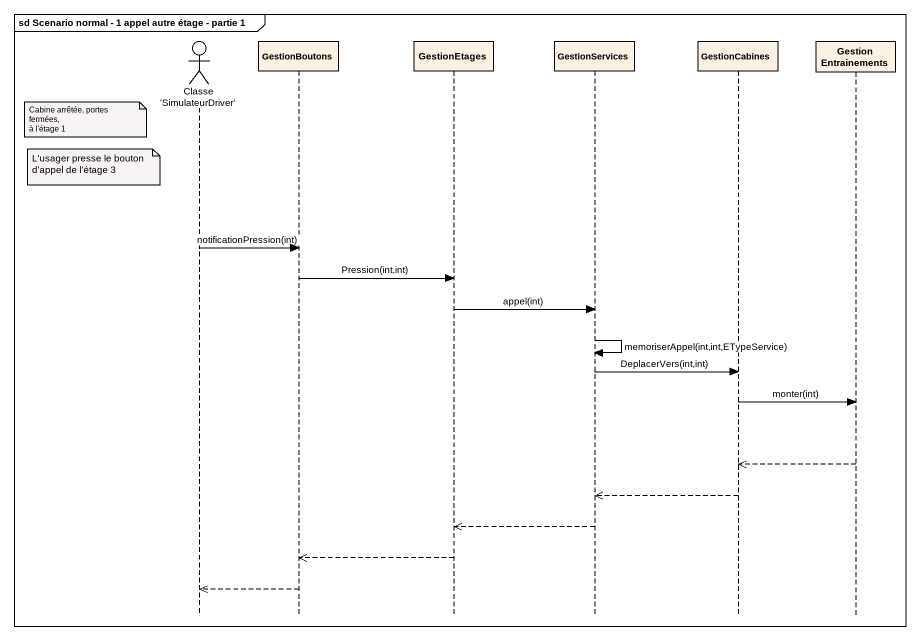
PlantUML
@startuml
mainframe sd Scenario normal - 1 appel autre étage - partie 1
hide footbox
actor "Classe 'SimulateurDriver'" as Classe_SimulateurDriver
participant GestionBoutons
participant GestionEtages
participant GestionServices
participant GestionCabines
participant GestionEntrainements

note left of Classe_SimulateurDriver
  Cabine arrêtée, portes fermées,
  à l'étage 1
end note
note left of Classe_SimulateurDriver : L'usager presse le bouton d'appel de l'étage 3
Classe_SimulateurDriver -> GestionBoutons : notificationPression(int)
GestionBoutons -> GestionEtages : Pression(int,int)
GestionEtages -> GestionServices : appel(int)
GestionServices -> GestionServices : memoriserAppel(int,int,ETypeService)
GestionServices -> GestionCabines : DeplacerVers(int,int)
GestionCabines -> GestionEntrainements : monter(int)
GestionEntrainements -->> GestionCabines
GestionCabines -->> GestionServices
GestionServices -->> GestionEtages
GestionEtages -->> GestionBoutons
GestionBoutons -->> Classe_SimulateurDriver
@enduml
